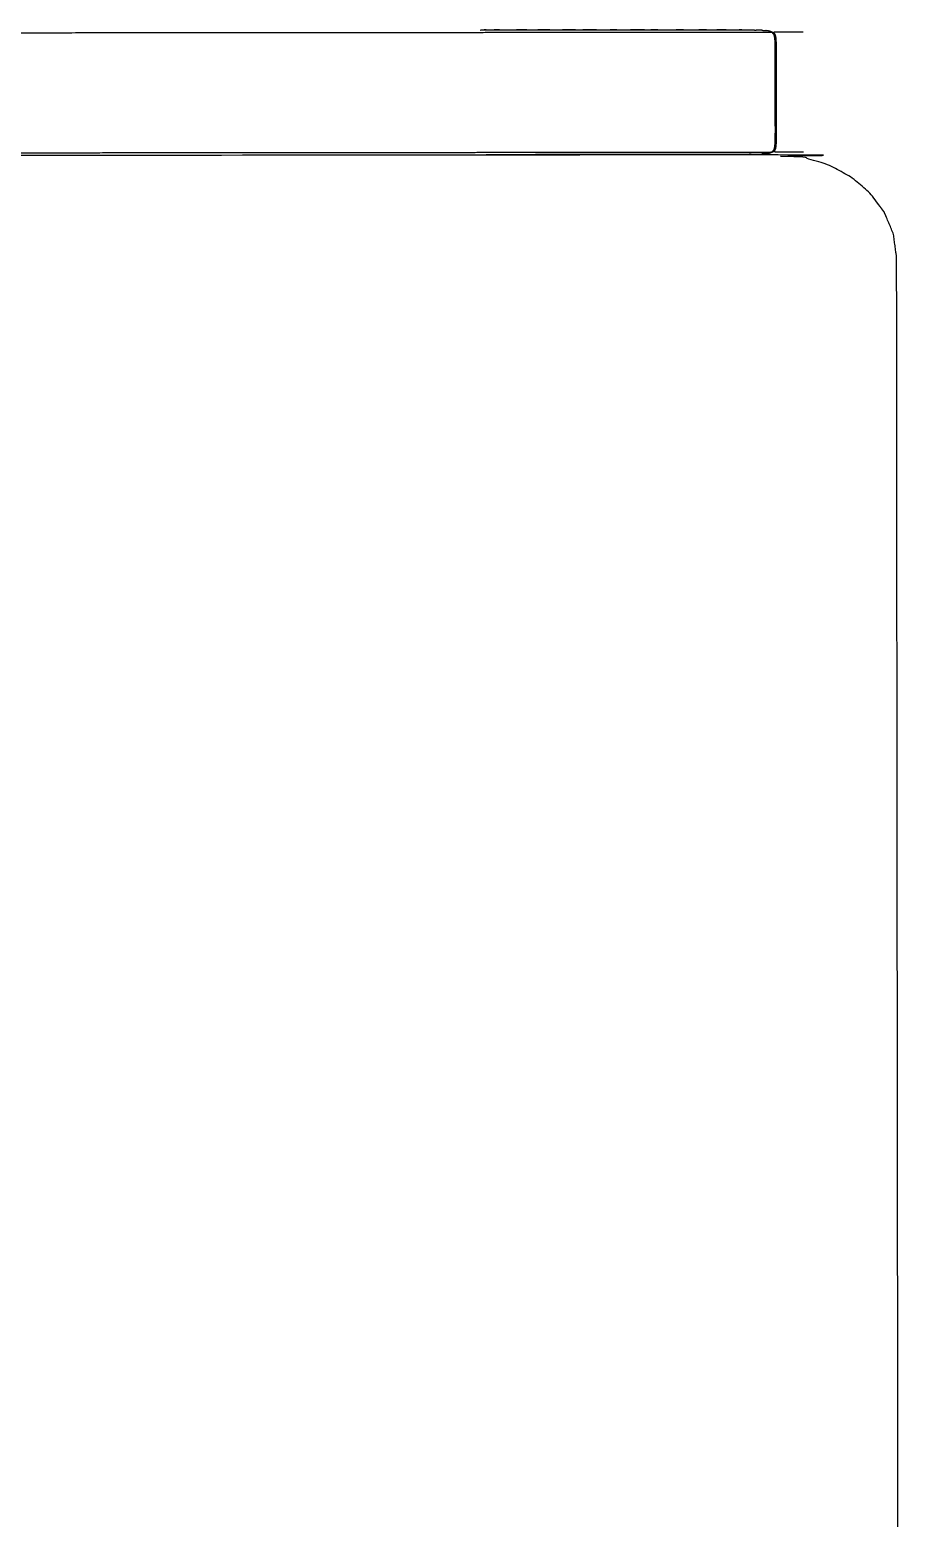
# Model space of a CAD drawing. Header units: millimetres. Extents: x 3429 to 24139, y -631 to 9878.
# Drawn here: x 8294.13 to 8310.62, y 3644.02 to 3672.27 of the extents above; entities that cross this region are included whole.
import ezdxf

# ---------------------------------------------------------------- set-up
doc = ezdxf.new("R2010")
doc.units = ezdxf.units.MM
doc.layers.add('multid_gorunus_4', color=15, linetype='Continuous', lineweight=9)
doc.layers.add('multid_gorunus_5', color=193, linetype='Continuous', lineweight=5)

# ---------------------------------------------------------------- blocks, each defined once
blk = doc.blocks.new('grup-2')
at = {"layer": 'multid_gorunus_4', "lineweight": -3}
for points, knots in [([(2182.751, 6135.692), (2182.764, 6135.692), (2182.778, 6135.692), (2182.795, 6135.692), (2182.813, 6135.692), (2182.834, 6135.692), (2182.855, 6135.692), (2182.881, 6135.692), (2182.906, 6135.692), (2182.936, 6135.692), (2182.965, 6135.692), (2182.998, 6135.692), (2183.032, 6135.692), (2183.066, 6135.692), (2183.101, 6135.692), (2183.133, 6135.692), (2183.166, 6135.692), (2183.193, 6135.692), (2183.22, 6135.692), (2183.239, 6135.692), (2183.259, 6135.692), (2183.272, 6135.691), (2183.285, 6135.691), (2183.294, 6135.689), (2183.302, 6135.687), (2183.309, 6135.683), (2183.315, 6135.68)], [0, 0, 0, 1, 1, 2, 2, 3, 3, 4, 4, 5, 5, 6, 6, 7, 7, 8, 8, 9, 9, 10, 10, 11, 11, 12, 12, 13, 13, 13]), ([(2182.751, 6135.692), (2182.764, 6135.692), (2182.778, 6135.692), (2182.795, 6135.692), (2182.813, 6135.692), (2182.834, 6135.692), (2182.855, 6135.692), (2182.881, 6135.692), (2182.906, 6135.692), (2182.936, 6135.692), (2182.965, 6135.692), (2182.998, 6135.692), (2183.032, 6135.692), (2183.066, 6135.692), (2183.101, 6135.692), (2183.133, 6135.692), (2183.166, 6135.692), (2183.193, 6135.692), (2183.22, 6135.692), (2183.239, 6135.692), (2183.259, 6135.692), (2183.272, 6135.691), (2183.285, 6135.691), (2183.294, 6135.689), (2183.302, 6135.687), (2183.309, 6135.683), (2183.315, 6135.68)], [0, 0, 0, 1, 1, 2, 2, 3, 3, 4, 4, 5, 5, 6, 6, 7, 7, 8, 8, 9, 9, 10, 10, 11, 11, 12, 12, 13, 13, 13]), ([(2183.383, 6135.705), (2183.379, 6135.704), (2183.374, 6135.703), (2183.364, 6135.701), (2183.353, 6135.699), (2183.346, 6135.696), (2183.338, 6135.693), (2183.331, 6135.69), (2183.325, 6135.687), (2183.32, 6135.683), (2183.315, 6135.68), (2183.311, 6135.676), (2183.307, 6135.672), (2183.303, 6135.667), (2183.299, 6135.663), (2183.296, 6135.658), (2183.293, 6135.652), (2183.29, 6135.646), (2183.288, 6135.64), (2183.285, 6135.632), (2183.283, 6135.624), (2183.281, 6135.616), (2183.279, 6135.607), (2183.277, 6135.596), (2183.275, 6135.586), (2183.274, 6135.574), (2183.273, 6135.562), (2183.272, 6135.548), (2183.271, 6135.534), (2183.27, 6135.518), (2183.269, 6135.502), (2183.268, 6135.484), (2183.268, 6135.465), (2183.267, 6135.445), (2183.267, 6135.424), (2183.267, 6135.401), (2183.266, 6135.378), (2183.266, 6135.353), (2183.266, 6135.327), (2183.266, 6135.299), (2183.266, 6135.271), (2183.266, 6135.239), (2183.266, 6135.208), (2183.266, 6135.174), (2183.266, 6135.14), (2183.266, 6135.103), (2183.266, 6135.066), (2183.266, 6135.026), (2183.266, 6134.987), (2183.266, 6134.946), (2183.266, 6134.905), (2183.266, 6134.862), (2183.266, 6134.819), (2183.266, 6134.776), (2183.266, 6134.732), (2183.266, 6134.687), (2183.266, 6134.643), (2183.265, 6134.598), (2183.265, 6134.553), (2183.265, 6134.508), (2183.265, 6134.463), (2183.265, 6134.418), (2183.265, 6134.374), (2183.265, 6134.33), (2183.265, 6134.286), (2183.265, 6134.243), (2183.265, 6134.201), (2183.265, 6134.16), (2183.265, 6134.118), (2183.265, 6134.079), (2183.265, 6134.04), (2183.265, 6134.003), (2183.265, 6133.966), (2183.265, 6133.932), (2183.265, 6133.897), (2183.265, 6133.866), (2183.265, 6133.835), (2183.265, 6133.807), (2183.265, 6133.778), (2183.265, 6133.753), (2183.265, 6133.727), (2183.265, 6133.704), (2183.266, 6133.681), (2183.266, 6133.661), (2183.266, 6133.64), (2183.267, 6133.622), (2183.267, 6133.604), (2183.268, 6133.588), (2183.269, 6133.572), (2183.27, 6133.558), (2183.271, 6133.544), (2183.273, 6133.532), (2183.274, 6133.52), (2183.276, 6133.509), (2183.277, 6133.499), (2183.279, 6133.49), (2183.281, 6133.481), (2183.284, 6133.474), (2183.286, 6133.466), (2183.289, 6133.46), (2183.292, 6133.453), (2183.295, 6133.448), (2183.298, 6133.443), (2183.302, 6133.438), (2183.305, 6133.433), (2183.31, 6133.429), (2183.314, 6133.425), (2183.319, 6133.422), (2183.324, 6133.418), (2183.33, 6133.415), (2183.336, 6133.412), (2183.344, 6133.409), (2183.352, 6133.407), (2183.362, 6133.404), (2183.373, 6133.402), (2183.377, 6133.401), (2183.381, 6133.401)], [123.680145, 123.680145, 123.680145, 124, 124, 125, 125, 126, 126, 127, 127, 128, 128, 129, 129, 130, 130, 131, 131, 132, 132, 133, 133, 134, 134, 135, 135, 136, 136, 137, 137, 138, 138, 139, 139, 140, 140, 141, 141, 142, 142, 143, 143, 144, 144, 145, 145, 146, 146, 147, 147, 148, 148, 149, 149, 150, 150, 151, 151, 152, 152, 153, 153, 154, 154, 155, 155, 156, 156, 157, 157, 158, 158, 159, 159, 160, 160, 161, 161, 162, 162, 163, 163, 164, 164, 165, 165, 166, 166, 167, 167, 168, 168, 169, 169, 170, 170, 171, 171, 172, 172, 173, 173, 174, 174, 175, 175, 176, 176, 177, 177, 178, 178, 179, 179, 180, 180, 180.319855, 180.319855, 180.319855]), ([(2183.383, 6135.705), (2183.379, 6135.704), (2183.374, 6135.703), (2183.364, 6135.701), (2183.353, 6135.699), (2183.346, 6135.696), (2183.338, 6135.693), (2183.331, 6135.69), (2183.325, 6135.687), (2183.32, 6135.683), (2183.315, 6135.68), (2183.311, 6135.676), (2183.307, 6135.672), (2183.303, 6135.667), (2183.299, 6135.663), (2183.296, 6135.658), (2183.293, 6135.652), (2183.29, 6135.646), (2183.288, 6135.64), (2183.285, 6135.632), (2183.283, 6135.624), (2183.281, 6135.616), (2183.279, 6135.607), (2183.277, 6135.596), (2183.275, 6135.586), (2183.274, 6135.574), (2183.273, 6135.562), (2183.272, 6135.548), (2183.271, 6135.534), (2183.27, 6135.518), (2183.269, 6135.502), (2183.268, 6135.484), (2183.268, 6135.465), (2183.267, 6135.445), (2183.267, 6135.424), (2183.267, 6135.401), (2183.266, 6135.378), (2183.266, 6135.353), (2183.266, 6135.327), (2183.266, 6135.299), (2183.266, 6135.271), (2183.266, 6135.239), (2183.266, 6135.208), (2183.266, 6135.174), (2183.266, 6135.14), (2183.266, 6135.103), (2183.266, 6135.066), (2183.266, 6135.026), (2183.266, 6134.987), (2183.266, 6134.946), (2183.266, 6134.905), (2183.266, 6134.862), (2183.266, 6134.819), (2183.266, 6134.776), (2183.266, 6134.732), (2183.266, 6134.687), (2183.266, 6134.643), (2183.265, 6134.598), (2183.265, 6134.553), (2183.265, 6134.508), (2183.265, 6134.463), (2183.265, 6134.418), (2183.265, 6134.374), (2183.265, 6134.33), (2183.265, 6134.286), (2183.265, 6134.243), (2183.265, 6134.201), (2183.265, 6134.16), (2183.265, 6134.118), (2183.265, 6134.079), (2183.265, 6134.04), (2183.265, 6134.003), (2183.265, 6133.966), (2183.265, 6133.932), (2183.265, 6133.897), (2183.265, 6133.866), (2183.265, 6133.835), (2183.265, 6133.807), (2183.265, 6133.778), (2183.265, 6133.753), (2183.265, 6133.727), (2183.265, 6133.704), (2183.266, 6133.681), (2183.266, 6133.661), (2183.266, 6133.64), (2183.267, 6133.622), (2183.267, 6133.604), (2183.268, 6133.588), (2183.269, 6133.572), (2183.27, 6133.558), (2183.271, 6133.544), (2183.273, 6133.532), (2183.274, 6133.52), (2183.276, 6133.509), (2183.277, 6133.499), (2183.279, 6133.49), (2183.281, 6133.481), (2183.284, 6133.474), (2183.286, 6133.466), (2183.289, 6133.46), (2183.292, 6133.453), (2183.295, 6133.448), (2183.298, 6133.443), (2183.302, 6133.438), (2183.305, 6133.433), (2183.31, 6133.429), (2183.314, 6133.425), (2183.319, 6133.422), (2183.324, 6133.418), (2183.33, 6133.415), (2183.336, 6133.412), (2183.344, 6133.409), (2183.352, 6133.407), (2183.362, 6133.404), (2183.373, 6133.402), (2183.377, 6133.401), (2183.381, 6133.401)], [123.680145, 123.680145, 123.680145, 124, 124, 125, 125, 126, 126, 127, 127, 128, 128, 129, 129, 130, 130, 131, 131, 132, 132, 133, 133, 134, 134, 135, 135, 136, 136, 137, 137, 138, 138, 139, 139, 140, 140, 141, 141, 142, 142, 143, 143, 144, 144, 145, 145, 146, 146, 147, 147, 148, 148, 149, 149, 150, 150, 151, 151, 152, 152, 153, 153, 154, 154, 155, 155, 156, 156, 157, 157, 158, 158, 159, 159, 160, 160, 161, 161, 162, 162, 163, 163, 164, 164, 165, 165, 166, 166, 167, 167, 168, 168, 169, 169, 170, 170, 171, 171, 172, 172, 173, 173, 174, 174, 175, 175, 176, 176, 177, 177, 178, 178, 179, 179, 180, 180, 180.319855, 180.319855, 180.319855]), ([(2183.339, 6135.68), (2183.335, 6135.676), (2183.33, 6135.672), (2183.327, 6135.667), (2183.323, 6135.663), (2183.32, 6135.658), (2183.317, 6135.652), (2183.314, 6135.646), (2183.311, 6135.639), (2183.309, 6135.632), (2183.306, 6135.624), (2183.304, 6135.616), (2183.302, 6135.607), (2183.301, 6135.596), (2183.299, 6135.586), (2183.297, 6135.574), (2183.296, 6135.562), (2183.295, 6135.548), (2183.294, 6135.534), (2183.293, 6135.518), (2183.292, 6135.502), (2183.292, 6135.484), (2183.291, 6135.465), (2183.291, 6135.445), (2183.29, 6135.424), (2183.29, 6135.401), (2183.29, 6135.378), (2183.29, 6135.353), (2183.29, 6135.327), (2183.289, 6135.299), (2183.289, 6135.271), (2183.289, 6135.239), (2183.289, 6135.208), (2183.289, 6135.174), (2183.289, 6135.14), (2183.289, 6135.103), (2183.289, 6135.066), (2183.289, 6135.026), (2183.289, 6134.987), (2183.289, 6134.946), (2183.289, 6134.905), (2183.289, 6134.862), (2183.289, 6134.82), (2183.289, 6134.776), (2183.289, 6134.732), (2183.289, 6134.687), (2183.289, 6134.643), (2183.289, 6134.598), (2183.289, 6134.553), (2183.289, 6134.508), (2183.289, 6134.463), (2183.289, 6134.418), (2183.289, 6134.374), (2183.289, 6134.33), (2183.289, 6134.286), (2183.289, 6134.243), (2183.289, 6134.201), (2183.289, 6134.16), (2183.289, 6134.118), (2183.289, 6134.079), (2183.289, 6134.04), (2183.289, 6134.003), (2183.289, 6133.966), (2183.289, 6133.932), (2183.288, 6133.897), (2183.288, 6133.866), (2183.288, 6133.835), (2183.288, 6133.807), (2183.288, 6133.778), (2183.289, 6133.753), (2183.289, 6133.727), (2183.289, 6133.704), (2183.289, 6133.681), (2183.289, 6133.661), (2183.29, 6133.64), (2183.29, 6133.622), (2183.291, 6133.604), (2183.292, 6133.588), (2183.293, 6133.572), (2183.294, 6133.558), (2183.295, 6133.544), (2183.296, 6133.532), (2183.297, 6133.52), (2183.299, 6133.509), (2183.301, 6133.499), (2183.303, 6133.49), (2183.305, 6133.481), (2183.307, 6133.474), (2183.31, 6133.466), (2183.312, 6133.46), (2183.315, 6133.453), (2183.318, 6133.448), (2183.321, 6133.443), (2183.325, 6133.438), (2183.329, 6133.433), (2183.333, 6133.429), (2183.337, 6133.425)], [-32, -32, -32, -31, -31, -30, -30, -29, -29, -28, -28, -27, -27, -26, -26, -25, -25, -24, -24, -23, -23, -22, -22, -21, -21, -20, -20, -19, -19, -18, -18, -17, -17, -16, -16, -15, -15, -14, -14, -13, -13, -12, -12, -11, -11, -10, -10, -9, -9, -8, -8, -7, -7, -6, -6, -5, -5, -4, -4, -3, -3, -2, -2, -1, -1, 0, 0, 1, 1, 2, 2, 3, 3, 4, 4, 5, 5, 6, 6, 7, 7, 8, 8, 9, 9, 10, 10, 11, 11, 12, 12, 13, 13, 14, 14, 15, 15, 16, 16, 16]), ([(2183.339, 6135.68), (2183.335, 6135.676), (2183.33, 6135.672), (2183.327, 6135.667), (2183.323, 6135.663), (2183.32, 6135.658), (2183.317, 6135.652), (2183.314, 6135.646), (2183.311, 6135.639), (2183.309, 6135.632), (2183.306, 6135.624), (2183.304, 6135.616), (2183.302, 6135.607), (2183.301, 6135.596), (2183.299, 6135.586), (2183.297, 6135.574), (2183.296, 6135.562), (2183.295, 6135.548), (2183.294, 6135.534), (2183.293, 6135.518), (2183.292, 6135.502), (2183.292, 6135.484), (2183.291, 6135.465), (2183.291, 6135.445), (2183.29, 6135.424), (2183.29, 6135.401), (2183.29, 6135.378), (2183.29, 6135.353), (2183.29, 6135.327), (2183.289, 6135.299), (2183.289, 6135.271), (2183.289, 6135.239), (2183.289, 6135.208), (2183.289, 6135.174), (2183.289, 6135.14), (2183.289, 6135.103), (2183.289, 6135.066), (2183.289, 6135.026), (2183.289, 6134.987), (2183.289, 6134.946), (2183.289, 6134.905), (2183.289, 6134.862), (2183.289, 6134.82), (2183.289, 6134.776), (2183.289, 6134.732), (2183.289, 6134.687), (2183.289, 6134.643), (2183.289, 6134.598), (2183.289, 6134.553), (2183.289, 6134.508), (2183.289, 6134.463), (2183.289, 6134.418), (2183.289, 6134.374), (2183.289, 6134.33), (2183.289, 6134.286), (2183.289, 6134.243), (2183.289, 6134.201), (2183.289, 6134.16), (2183.289, 6134.118), (2183.289, 6134.079), (2183.289, 6134.04), (2183.289, 6134.003), (2183.289, 6133.966), (2183.289, 6133.932), (2183.288, 6133.897), (2183.288, 6133.866), (2183.288, 6133.835), (2183.288, 6133.807), (2183.288, 6133.778), (2183.289, 6133.753), (2183.289, 6133.727), (2183.289, 6133.704), (2183.289, 6133.681), (2183.289, 6133.661), (2183.29, 6133.64), (2183.29, 6133.622), (2183.291, 6133.604), (2183.292, 6133.588), (2183.293, 6133.572), (2183.294, 6133.558), (2183.295, 6133.544), (2183.296, 6133.532), (2183.297, 6133.52), (2183.299, 6133.509), (2183.301, 6133.499), (2183.303, 6133.49), (2183.305, 6133.481), (2183.307, 6133.474), (2183.31, 6133.466), (2183.312, 6133.46), (2183.315, 6133.453), (2183.318, 6133.448), (2183.321, 6133.443), (2183.325, 6133.438), (2183.329, 6133.433), (2183.333, 6133.429), (2183.337, 6133.425)], [-32, -32, -32, -31, -31, -30, -30, -29, -29, -28, -28, -27, -27, -26, -26, -25, -25, -24, -24, -23, -23, -22, -22, -21, -21, -20, -20, -19, -19, -18, -18, -17, -17, -16, -16, -15, -15, -14, -14, -13, -13, -12, -12, -11, -11, -10, -10, -9, -9, -8, -8, -7, -7, -6, -6, -5, -5, -4, -4, -3, -3, -2, -2, -1, -1, 0, 0, 1, 1, 2, 2, 3, 3, 4, 4, 5, 5, 6, 6, 7, 7, 8, 8, 9, 9, 10, 10, 11, 11, 12, 12, 13, 13, 14, 14, 15, 15, 16, 16, 16]), ([(2183.339, 6135.68), (2183.344, 6135.683), (2183.349, 6135.687), (2183.355, 6135.691), (2183.36, 6135.695)], [1, 1, 1, 2, 2, 3, 3, 3]), ([(2183.339, 6135.68), (2183.344, 6135.683), (2183.349, 6135.687), (2183.355, 6135.691), (2183.36, 6135.695)], [1, 1, 1, 2, 2, 3, 3, 3]), ([(2233.704, 6132.031), (2233.7, 6132.038), (2233.696, 6132.045), (2233.684, 6132.056), (2233.673, 6132.066), (2233.652, 6132.082), (2233.63, 6132.099), (2233.595, 6132.124), (2233.561, 6132.149), (2233.51, 6132.186), (2233.459, 6132.223), (2233.394, 6132.269), (2233.33, 6132.315), (2233.256, 6132.368), (2233.183, 6132.42), (2233.102, 6132.476), (2233.021, 6132.532), (2232.937, 6132.589), (2232.852, 6132.646), (2232.765, 6132.704), (2232.678, 6132.761), (2232.588, 6132.818), (2232.499, 6132.875), (2232.408, 6132.932), (2232.316, 6132.989), (2232.224, 6133.044), (2232.132, 6133.1), (2232.039, 6133.154), (2231.946, 6133.209), (2231.852, 6133.262), (2231.758, 6133.316), (2231.663, 6133.368), (2231.568, 6133.421), (2231.473, 6133.472), (2231.377, 6133.523), (2231.28, 6133.573), (2231.184, 6133.624), (2231.086, 6133.673), (2230.989, 6133.722), (2230.89, 6133.77), (2230.792, 6133.818), (2230.693, 6133.864), (2230.593, 6133.911), (2230.493, 6133.957), (2230.393, 6134.003), (2230.292, 6134.047), (2230.191, 6134.092), (2230.09, 6134.135), (2229.988, 6134.178), (2229.885, 6134.22), (2229.783, 6134.262), (2229.68, 6134.303), (2229.576, 6134.344), (2229.472, 6134.384), (2229.368, 6134.424), (2229.264, 6134.462), (2229.159, 6134.501), (2229.053, 6134.538), (2228.948, 6134.575), (2228.841, 6134.611), (2228.735, 6134.647), (2228.628, 6134.682), (2228.521, 6134.717), (2228.414, 6134.75), (2228.306, 6134.784), (2228.198, 6134.816), (2228.089, 6134.848), (2227.98, 6134.878), (2227.871, 6134.909), (2227.762, 6134.939), (2227.652, 6134.968), (2227.542, 6134.996), (2227.432, 6135.024), (2227.321, 6135.051), (2227.21, 6135.077), (2227.099, 6135.102), (2226.988, 6135.128), (2226.876, 6135.151), (2226.764, 6135.175), (2226.651, 6135.198), (2226.539, 6135.22), (2226.426, 6135.241), (2226.313, 6135.262), (2226.195, 6135.281), (2226.078, 6135.301), (2225.952, 6135.319), (2225.825, 6135.337), (2225.687, 6135.354), (2225.548, 6135.37), (2225.393, 6135.386), (2225.238, 6135.402), (2225.062, 6135.416), (2224.887, 6135.43), (2224.686, 6135.444), (2224.486, 6135.457), (2224.258, 6135.469), (2224.029, 6135.481), (2223.768, 6135.493), (2223.506, 6135.504), (2223.209, 6135.514), (2222.911, 6135.524), (2222.573, 6135.534), (2222.235, 6135.543), (2221.852, 6135.552), (2221.469, 6135.56), (2221.038, 6135.568), (2220.607, 6135.575), (2220.123, 6135.582), (2219.639, 6135.589), (2219.099, 6135.596), (2218.558, 6135.602), (2217.958, 6135.608), (2217.357, 6135.613), (2216.692, 6135.618), (2216.026, 6135.624), (2215.305, 6135.628), (2214.583, 6135.633), (2213.813, 6135.637), (2213.042, 6135.641), (2212.232, 6135.645), (2211.421, 6135.648), (2210.578, 6135.651), (2209.735, 6135.655), (2208.868, 6135.657), (2208.001, 6135.66), (2207.117, 6135.663), (2206.234, 6135.665), (2205.342, 6135.667), (2204.45, 6135.669), (2203.558, 6135.671), (2202.666, 6135.673), (2201.782, 6135.674), (2200.897, 6135.676), (2200.029, 6135.677), (2199.161, 6135.678), (2198.316, 6135.679), (2198.072, 6135.679), (2197.259, 6135.68), (2196.446, 6135.681), (2195.674, 6135.682), (2194.901, 6135.683), (2194.176, 6135.683), (2193.452, 6135.684), (2192.783, 6135.684), (2192.114, 6135.685), (2191.51, 6135.685), (2190.905, 6135.686), (2190.361, 6135.686), (2189.817, 6135.687), (2189.33, 6135.687), (2188.843, 6135.687), (2188.41, 6135.688), (2187.976, 6135.688), (2187.593, 6135.688), (2187.209, 6135.689), (2186.872, 6135.689), (2186.535, 6135.689), (2186.241, 6135.689), (2185.947, 6135.69), (2185.692, 6135.69), (2185.437, 6135.69), (2185.218, 6135.69), (2184.999, 6135.69), (2184.814, 6135.691), (2184.628, 6135.691), (2184.473, 6135.691), (2184.317, 6135.691), (2184.19, 6135.691), (2184.062, 6135.691), (2183.959, 6135.691), (2183.856, 6135.691), (2183.775, 6135.691), (2183.694, 6135.691), (2183.632, 6135.691), (2183.57, 6135.692), (2183.524, 6135.692), (2183.479, 6135.692), (2183.447, 6135.692), (2183.415, 6135.692), (2183.394, 6135.691), (2183.373, 6135.69), (2183.361, 6135.689), (2183.349, 6135.687)], [0, 0, 0, 1, 1, 2, 2, 3, 3, 4, 4, 5, 5, 6, 6, 7, 7, 8, 8, 9, 9, 10, 10, 11, 11, 12, 12, 13, 13, 14, 14, 15, 15, 16, 16, 17, 17, 18, 18, 19, 19, 20, 20, 21, 21, 22, 22, 23, 23, 24, 24, 25, 25, 26, 26, 27, 27, 28, 28, 29, 29, 30, 30, 31, 31, 32, 32, 33, 33, 34, 34, 35, 35, 36, 36, 37, 37, 38, 38, 39, 39, 40, 40, 41, 41, 42, 42, 43, 43, 44, 44, 45, 45, 46, 46, 47, 47, 48, 48, 49, 49, 50, 50, 51, 51, 52, 52, 53, 53, 54, 54, 55, 55, 56, 56, 57, 57, 58, 58, 59, 59, 60, 60, 61, 61, 62, 62, 63, 63, 64, 64, 65, 65, 66, 66, 67, 67, 68, 68, 69, 69, 70, 70, 71, 71, 72, 72, 73, 73, 74, 74, 75, 75, 76, 76, 77, 77, 78, 78, 79, 79, 80, 80, 81, 81, 82, 82, 83, 83, 84, 84, 85, 85, 86, 86, 87, 87, 88, 88, 89, 89, 90, 90, 91, 91, 91]), ([(2233.704, 6132.031), (2233.7, 6132.038), (2233.696, 6132.045), (2233.684, 6132.056), (2233.673, 6132.066), (2233.652, 6132.082), (2233.63, 6132.099), (2233.595, 6132.124), (2233.561, 6132.149), (2233.51, 6132.186), (2233.459, 6132.223), (2233.394, 6132.269), (2233.33, 6132.315), (2233.256, 6132.368), (2233.183, 6132.42), (2233.102, 6132.476), (2233.021, 6132.532), (2232.937, 6132.589), (2232.852, 6132.646), (2232.765, 6132.704), (2232.678, 6132.761), (2232.588, 6132.818), (2232.499, 6132.875), (2232.408, 6132.932), (2232.316, 6132.989), (2232.224, 6133.044), (2232.132, 6133.1), (2232.039, 6133.154), (2231.946, 6133.209), (2231.852, 6133.262), (2231.758, 6133.316), (2231.663, 6133.368), (2231.568, 6133.421), (2231.473, 6133.472), (2231.377, 6133.523), (2231.28, 6133.573), (2231.184, 6133.624), (2231.086, 6133.673), (2230.989, 6133.722), (2230.89, 6133.77), (2230.792, 6133.818), (2230.693, 6133.864), (2230.593, 6133.911), (2230.493, 6133.957), (2230.393, 6134.003), (2230.292, 6134.047), (2230.191, 6134.092), (2230.09, 6134.135), (2229.988, 6134.178), (2229.885, 6134.22), (2229.783, 6134.262), (2229.68, 6134.303), (2229.576, 6134.344), (2229.472, 6134.384), (2229.368, 6134.424), (2229.264, 6134.462), (2229.159, 6134.501), (2229.053, 6134.538), (2228.948, 6134.575), (2228.841, 6134.611), (2228.735, 6134.647), (2228.628, 6134.682), (2228.521, 6134.717), (2228.414, 6134.75), (2228.306, 6134.784), (2228.198, 6134.816), (2228.089, 6134.848), (2227.98, 6134.878), (2227.871, 6134.909), (2227.762, 6134.939), (2227.652, 6134.968), (2227.542, 6134.996), (2227.432, 6135.024), (2227.321, 6135.051), (2227.21, 6135.077), (2227.099, 6135.102), (2226.988, 6135.128), (2226.876, 6135.151), (2226.764, 6135.175), (2226.651, 6135.198), (2226.539, 6135.22), (2226.426, 6135.241), (2226.313, 6135.262), (2226.195, 6135.281), (2226.078, 6135.301), (2225.952, 6135.319), (2225.825, 6135.337), (2225.687, 6135.354), (2225.548, 6135.37), (2225.393, 6135.386), (2225.238, 6135.402), (2225.062, 6135.416), (2224.887, 6135.43), (2224.686, 6135.444), (2224.486, 6135.457), (2224.258, 6135.469), (2224.029, 6135.481), (2223.768, 6135.493), (2223.506, 6135.504), (2223.209, 6135.514), (2222.911, 6135.524), (2222.573, 6135.534), (2222.235, 6135.543), (2221.852, 6135.552), (2221.469, 6135.56), (2221.038, 6135.568), (2220.607, 6135.575), (2220.123, 6135.582), (2219.639, 6135.589), (2219.099, 6135.596), (2218.558, 6135.602), (2217.958, 6135.608), (2217.357, 6135.613), (2216.692, 6135.618), (2216.026, 6135.624), (2215.305, 6135.628), (2214.583, 6135.633), (2213.813, 6135.637), (2213.042, 6135.641), (2212.232, 6135.645), (2211.421, 6135.648), (2210.578, 6135.651), (2209.735, 6135.655), (2208.868, 6135.657), (2208.001, 6135.66), (2207.117, 6135.663), (2206.234, 6135.665), (2205.342, 6135.667), (2204.45, 6135.669), (2203.558, 6135.671), (2202.666, 6135.673), (2201.782, 6135.674), (2200.897, 6135.676), (2200.029, 6135.677), (2199.161, 6135.678), (2198.316, 6135.679), (2198.072, 6135.679), (2197.259, 6135.68), (2196.446, 6135.681), (2195.674, 6135.682), (2194.901, 6135.683), (2194.176, 6135.683), (2193.452, 6135.684), (2192.783, 6135.684), (2192.114, 6135.685), (2191.51, 6135.685), (2190.905, 6135.686), (2190.361, 6135.686), (2189.817, 6135.687), (2189.33, 6135.687), (2188.843, 6135.687), (2188.41, 6135.688), (2187.976, 6135.688), (2187.593, 6135.688), (2187.209, 6135.689), (2186.872, 6135.689), (2186.535, 6135.689), (2186.241, 6135.689), (2185.947, 6135.69), (2185.692, 6135.69), (2185.437, 6135.69), (2185.218, 6135.69), (2184.999, 6135.69), (2184.814, 6135.691), (2184.628, 6135.691), (2184.473, 6135.691), (2184.317, 6135.691), (2184.19, 6135.691), (2184.062, 6135.691), (2183.959, 6135.691), (2183.856, 6135.691), (2183.775, 6135.691), (2183.694, 6135.691), (2183.632, 6135.691), (2183.57, 6135.692), (2183.524, 6135.692), (2183.479, 6135.692), (2183.447, 6135.692), (2183.415, 6135.692), (2183.394, 6135.691), (2183.373, 6135.69), (2183.361, 6135.689), (2183.349, 6135.687)], [0, 0, 0, 1, 1, 2, 2, 3, 3, 4, 4, 5, 5, 6, 6, 7, 7, 8, 8, 9, 9, 10, 10, 11, 11, 12, 12, 13, 13, 14, 14, 15, 15, 16, 16, 17, 17, 18, 18, 19, 19, 20, 20, 21, 21, 22, 22, 23, 23, 24, 24, 25, 25, 26, 26, 27, 27, 28, 28, 29, 29, 30, 30, 31, 31, 32, 32, 33, 33, 34, 34, 35, 35, 36, 36, 37, 37, 38, 38, 39, 39, 40, 40, 41, 41, 42, 42, 43, 43, 44, 44, 45, 45, 46, 46, 47, 47, 48, 48, 49, 49, 50, 50, 51, 51, 52, 52, 53, 53, 54, 54, 55, 55, 56, 56, 57, 57, 58, 58, 59, 59, 60, 60, 61, 61, 62, 62, 63, 63, 64, 64, 65, 65, 66, 66, 67, 67, 68, 68, 69, 69, 70, 70, 71, 71, 72, 72, 73, 73, 74, 74, 75, 75, 76, 76, 77, 77, 78, 78, 79, 79, 80, 80, 81, 81, 82, 82, 83, 83, 84, 84, 85, 85, 86, 86, 87, 87, 88, 88, 89, 89, 90, 90, 91, 91, 91]), ([(2183.36, 6135.695), (2183.366, 6135.698), (2183.373, 6135.701), (2183.381, 6135.704), (2183.389, 6135.707), (2183.4, 6135.709), (2183.411, 6135.712)], [0, 0, 0, 1, 1, 2, 2, 3, 3, 3]), ([(2183.36, 6135.695), (2183.366, 6135.698), (2183.373, 6135.701), (2183.381, 6135.704), (2183.389, 6135.707), (2183.4, 6135.709), (2183.411, 6135.712)], [0, 0, 0, 1, 1, 2, 2, 3, 3, 3]), ([(2183.411, 6135.712), (2183.423, 6135.714), (2183.435, 6135.716), (2183.449, 6135.718), (2183.463, 6135.72)], [1, 1, 1, 2, 2, 3, 3, 3]), ([(2183.411, 6135.712), (2183.423, 6135.714), (2183.435, 6135.716), (2183.449, 6135.718), (2183.463, 6135.72)], [1, 1, 1, 2, 2, 3, 3, 3]), ([(2183.541, 6135.727), (2183.52, 6135.725), (2183.498, 6135.724), (2183.481, 6135.722), (2183.463, 6135.72)], [0, 0, 0, 1, 1, 2, 2, 2]), ([(2183.541, 6135.727), (2183.52, 6135.725), (2183.498, 6135.724), (2183.481, 6135.722), (2183.463, 6135.72)], [0, 0, 0, 1, 1, 2, 2, 2]), ([(2183.541, 6135.727), (2183.562, 6135.728), (2183.583, 6135.728), (2183.609, 6135.729), (2183.636, 6135.731), (2183.64, 6135.731), (2183.644, 6135.731)], [419, 419, 419, 420, 420, 421, 421, 421.133835, 421.133835, 421.133835]), ([(2183.541, 6135.727), (2183.562, 6135.728), (2183.583, 6135.728), (2183.609, 6135.729), (2183.636, 6135.731), (2183.64, 6135.731), (2183.644, 6135.731)], [419, 419, 419, 420, 420, 421, 421, 421.133835, 421.133835, 421.133835]), ([(2188.873, 6135.731), (2188.871, 6135.731), (2188.868, 6135.732), (2188.809, 6135.732), (2188.75, 6135.732), (2188.683, 6135.732), (2188.616, 6135.732), (2188.54, 6135.732), (2188.464, 6135.732), (2188.379, 6135.733), (2188.293, 6135.733), (2188.198, 6135.733), (2188.102, 6135.733), (2187.998, 6135.733), (2187.894, 6135.733), (2187.782, 6135.733), (2187.671, 6135.733), (2187.553, 6135.733), (2187.435, 6135.733), (2187.312, 6135.733), (2187.189, 6135.733), (2187.062, 6135.734), (2186.936, 6135.734), (2186.806, 6135.734), (2186.677, 6135.734), (2186.547, 6135.734), (2186.416, 6135.734), (2186.286, 6135.734), (2186.155, 6135.734), (2186.026, 6135.734), (2185.897, 6135.734), (2185.77, 6135.735), (2185.643, 6135.735), (2185.52, 6135.735), (2185.397, 6135.735), (2185.279, 6135.735), (2185.162, 6135.735), (2185.05, 6135.735), (2184.938, 6135.735), (2184.834, 6135.735), (2184.73, 6135.735), (2184.634, 6135.735), (2184.539, 6135.735), (2184.454, 6135.736), (2184.368, 6135.736), (2184.292, 6135.736), (2184.216, 6135.736), (2184.149, 6135.736), (2184.082, 6135.736), (2184.023, 6135.735), (2183.965, 6135.735), (2183.944, 6135.735), (2183.924, 6135.734), (2183.873, 6135.734), (2183.821, 6135.733), (2183.777, 6135.733), (2183.733, 6135.732), (2183.695, 6135.732), (2183.658, 6135.731), (2183.651, 6135.731), (2183.644, 6135.731)], [388.945268, 388.945268, 388.945268, 389, 389, 390, 390, 391, 391, 392, 392, 393, 393, 394, 394, 395, 395, 396, 396, 397, 397, 398, 398, 399, 399, 400, 400, 401, 401, 402, 402, 403, 403, 404, 404, 405, 405, 406, 406, 407, 407, 408, 408, 409, 409, 410, 410, 411, 411, 412, 412, 413, 413, 414, 414, 415, 415, 416, 416, 417, 417, 417.210526, 417.210526, 417.210526]), ([(2188.873, 6135.731), (2188.871, 6135.731), (2188.868, 6135.732), (2188.809, 6135.732), (2188.75, 6135.732), (2188.683, 6135.732), (2188.616, 6135.732), (2188.54, 6135.732), (2188.464, 6135.732), (2188.379, 6135.733), (2188.293, 6135.733), (2188.198, 6135.733), (2188.102, 6135.733), (2187.998, 6135.733), (2187.894, 6135.733), (2187.782, 6135.733), (2187.671, 6135.733), (2187.553, 6135.733), (2187.435, 6135.733), (2187.312, 6135.733), (2187.189, 6135.733), (2187.062, 6135.734), (2186.936, 6135.734), (2186.806, 6135.734), (2186.677, 6135.734), (2186.547, 6135.734), (2186.416, 6135.734), (2186.286, 6135.734), (2186.155, 6135.734), (2186.026, 6135.734), (2185.897, 6135.734), (2185.77, 6135.735), (2185.643, 6135.735), (2185.52, 6135.735), (2185.397, 6135.735), (2185.279, 6135.735), (2185.162, 6135.735), (2185.05, 6135.735), (2184.938, 6135.735), (2184.834, 6135.735), (2184.73, 6135.735), (2184.634, 6135.735), (2184.539, 6135.735), (2184.454, 6135.736), (2184.368, 6135.736), (2184.292, 6135.736), (2184.216, 6135.736), (2184.149, 6135.736), (2184.082, 6135.736), (2184.023, 6135.735), (2183.965, 6135.735), (2183.944, 6135.735), (2183.924, 6135.734), (2183.873, 6135.734), (2183.821, 6135.733), (2183.777, 6135.733), (2183.733, 6135.732), (2183.695, 6135.732), (2183.658, 6135.731), (2183.651, 6135.731), (2183.644, 6135.731)], [388.945268, 388.945268, 388.945268, 389, 389, 390, 390, 391, 391, 392, 392, 393, 393, 394, 394, 395, 395, 396, 396, 397, 397, 398, 398, 399, 399, 400, 400, 401, 401, 402, 402, 403, 403, 404, 404, 405, 405, 406, 406, 407, 407, 408, 408, 409, 409, 410, 410, 411, 411, 412, 412, 413, 413, 414, 414, 415, 415, 416, 416, 417, 417, 417.210526, 417.210526, 417.210526]), ([(2183.918, 6135.736), (2183.925, 6135.736), (2183.931, 6135.736), (2183.948, 6135.736), (2183.966, 6135.736)], [365.889986, 365.889986, 365.889986, 366, 366, 366.2533175, 366.2533175, 366.2533175]), ([(2183.918, 6135.736), (2183.925, 6135.736), (2183.931, 6135.736), (2183.948, 6135.736), (2183.966, 6135.736)], [365.889986, 365.889986, 365.889986, 366, 366, 366.2533175, 366.2533175, 366.2533175]), ([(2184.216, 6135.736), (2184.218, 6135.736), (2184.22, 6135.736), (2184.306, 6135.736), (2184.393, 6135.736)], [367.976517, 367.976517, 367.976517, 368, 368, 369, 369, 369]), ([(2184.216, 6135.736), (2184.218, 6135.736), (2184.22, 6135.736), (2184.306, 6135.736), (2184.393, 6135.736)], [367.976517, 367.976517, 367.976517, 368, 368, 369, 369, 369]), ([(2185.765, 6135.735), (2185.895, 6135.734), (2186.026, 6135.734), (2186.026, 6135.734), (2186.027, 6135.734)], [147, 147, 147, 148, 148, 148.002713, 148.002713, 148.002713]), ([(2185.765, 6135.735), (2185.895, 6135.734), (2186.026, 6135.734), (2186.026, 6135.734), (2186.027, 6135.734)], [147, 147, 147, 148, 148, 148.002713, 148.002713, 148.002713]), ([(2186.677, 6135.734), (2186.746, 6135.734), (2186.815, 6135.734), (2186.876, 6135.734), (2186.936, 6135.734)], [150.471308, 150.471308, 150.471308, 151, 151, 151.472958, 151.472958, 151.472958]), ([(2186.677, 6135.734), (2186.746, 6135.734), (2186.815, 6135.734), (2186.876, 6135.734), (2186.936, 6135.734)], [150.471308, 150.471308, 150.471308, 151, 151, 151.472958, 151.472958, 151.472958]), ([(2187.072, 6135.734), (2187.196, 6135.733), (2187.32, 6135.733), (2187.32, 6135.733), (2187.321, 6135.733)], [152, 152, 152, 153, 153, 153.001465, 153.001465, 153.001465]), ([(2187.072, 6135.734), (2187.196, 6135.733), (2187.32, 6135.733), (2187.32, 6135.733), (2187.321, 6135.733)], [152, 152, 152, 153, 153, 153.001465, 153.001465, 153.001465]), ([(2187.559, 6135.733), (2187.672, 6135.733), (2187.785, 6135.733), (2187.785, 6135.733), (2187.785, 6135.733)], [154, 154, 154, 155, 155, 155.002286, 155.002286, 155.002286]), ([(2187.559, 6135.733), (2187.672, 6135.733), (2187.785, 6135.733), (2187.785, 6135.733), (2187.785, 6135.733)], [154, 154, 154, 155, 155, 155.002286, 155.002286, 155.002286]), ([(2187.996, 6135.733), (2188.092, 6135.733), (2188.189, 6135.733), (2188.189, 6135.733), (2188.189, 6135.733)], [156, 156, 156, 157, 157, 157.001308, 157.001308, 157.001308]), ([(2187.996, 6135.733), (2188.092, 6135.733), (2188.189, 6135.733), (2188.189, 6135.733), (2188.189, 6135.733)], [156, 156, 156, 157, 157, 157.001308, 157.001308, 157.001308]), ([(2182.749, 6133.414), (2182.763, 6133.414), (2182.776, 6133.414), (2182.794, 6133.414), (2182.811, 6133.414), (2182.833, 6133.414), (2182.854, 6133.414), (2182.879, 6133.414), (2182.905, 6133.414), (2182.934, 6133.414), (2182.963, 6133.414), (2182.997, 6133.414), (2183.03, 6133.414), (2183.065, 6133.414), (2183.099, 6133.414), (2183.132, 6133.414), (2183.164, 6133.414), (2183.191, 6133.414), (2183.219, 6133.414), (2183.238, 6133.414), (2183.257, 6133.414), (2183.27, 6133.414), (2183.283, 6133.415), (2183.292, 6133.417), (2183.301, 6133.419), (2183.307, 6133.422), (2183.314, 6133.425)], [0, 0, 0, 1, 1, 2, 2, 3, 3, 4, 4, 5, 5, 6, 6, 7, 7, 8, 8, 9, 9, 10, 10, 11, 11, 12, 12, 13, 13, 13]), ([(2182.749, 6133.414), (2182.763, 6133.414), (2182.776, 6133.414), (2182.794, 6133.414), (2182.811, 6133.414), (2182.833, 6133.414), (2182.854, 6133.414), (2182.879, 6133.414), (2182.905, 6133.414), (2182.934, 6133.414), (2182.963, 6133.414), (2182.997, 6133.414), (2183.03, 6133.414), (2183.065, 6133.414), (2183.099, 6133.414), (2183.132, 6133.414), (2183.164, 6133.414), (2183.191, 6133.414), (2183.219, 6133.414), (2183.238, 6133.414), (2183.257, 6133.414), (2183.27, 6133.414), (2183.283, 6133.415), (2183.292, 6133.417), (2183.301, 6133.419), (2183.307, 6133.422), (2183.314, 6133.425)], [0, 0, 0, 1, 1, 2, 2, 3, 3, 4, 4, 5, 5, 6, 6, 7, 7, 8, 8, 9, 9, 10, 10, 11, 11, 12, 12, 13, 13, 13]), ([(2183.358, 6133.411), (2183.353, 6133.415), (2183.348, 6133.418), (2183.343, 6133.422), (2183.337, 6133.425)], [2, 2, 2, 3, 3, 4, 4, 4]), ([(2183.358, 6133.411), (2183.353, 6133.415), (2183.348, 6133.418), (2183.343, 6133.422), (2183.337, 6133.425)], [2, 2, 2, 3, 3, 4, 4, 4]), ([(2183.409, 6133.393), (2183.398, 6133.396), (2183.388, 6133.398), (2183.379, 6133.401), (2183.371, 6133.404), (2183.365, 6133.408), (2183.358, 6133.411)], [-1, -1, -1, 0, 0, 1, 1, 2, 2, 2]), ([(2183.409, 6133.393), (2183.398, 6133.396), (2183.388, 6133.398), (2183.379, 6133.401), (2183.371, 6133.404), (2183.365, 6133.408), (2183.358, 6133.411)], [-1, -1, -1, 0, 0, 1, 1, 2, 2, 2]), ([(2183.462, 6133.385), (2183.448, 6133.387), (2183.434, 6133.389), (2183.422, 6133.391), (2183.409, 6133.393)], [2, 2, 2, 3, 3, 4, 4, 4]), ([(2183.462, 6133.385), (2183.448, 6133.387), (2183.434, 6133.389), (2183.422, 6133.391), (2183.409, 6133.393)], [2, 2, 2, 3, 3, 4, 4, 4]), ([(2183.462, 6133.385), (2183.479, 6133.383), (2183.496, 6133.381), (2183.518, 6133.38), (2183.54, 6133.378)], [0, 0, 0, 1, 1, 2, 2, 2]), ([(2183.462, 6133.385), (2183.479, 6133.383), (2183.496, 6133.381), (2183.518, 6133.38), (2183.54, 6133.378)], [0, 0, 0, 1, 1, 2, 2, 2]), ([(2183.741, 6133.372), (2183.719, 6133.372), (2183.697, 6133.372), (2183.666, 6133.373), (2183.634, 6133.374), (2183.608, 6133.376), (2183.582, 6133.377), (2183.561, 6133.377), (2183.54, 6133.378)], [83.301867, 83.301867, 83.301867, 84, 84, 85, 85, 86, 86, 87, 87, 87]), ([(2183.741, 6133.372), (2183.719, 6133.372), (2183.697, 6133.372), (2183.666, 6133.373), (2183.634, 6133.374), (2183.608, 6133.376), (2183.582, 6133.377), (2183.561, 6133.377), (2183.54, 6133.378)], [83.301867, 83.301867, 83.301867, 84, 84, 85, 85, 86, 86, 87, 87, 87]), ([(2183.741, 6133.372), (2183.78, 6133.372), (2183.82, 6133.371), (2183.84, 6133.371), (2183.861, 6133.37), (2183.912, 6133.37), (2183.963, 6133.369), (2184.022, 6133.369), (2184.081, 6133.369), (2184.148, 6133.369), (2184.215, 6133.368), (2184.291, 6133.368), (2184.367, 6133.368), (2184.452, 6133.368), (2184.537, 6133.368), (2184.633, 6133.368), (2184.728, 6133.368), (2184.832, 6133.368), (2184.937, 6133.368), (2185.048, 6133.368), (2185.16, 6133.368), (2185.278, 6133.368), (2185.396, 6133.367), (2185.519, 6133.367), (2185.642, 6133.367), (2185.768, 6133.367), (2185.895, 6133.367), (2186.024, 6133.367), (2186.154, 6133.367), (2186.284, 6133.367), (2186.414, 6133.367), (2186.545, 6133.367), (2186.675, 6133.366), (2186.805, 6133.366), (2186.934, 6133.366), (2187.061, 6133.366), (2187.187, 6133.366), (2187.31, 6133.366), (2187.433, 6133.366), (2187.551, 6133.366), (2187.669, 6133.366), (2187.781, 6133.366), (2187.892, 6133.365), (2187.997, 6133.365), (2188.101, 6133.365), (2188.196, 6133.365), (2188.292, 6133.365), (2188.377, 6133.365), (2188.462, 6133.365), (2188.538, 6133.365), (2188.614, 6133.365), (2188.681, 6133.365), (2188.748, 6133.365), (2188.758, 6133.365), (2188.768, 6133.365)], [90.111111, 90.111111, 90.111111, 91, 91, 92, 92, 93, 93, 94, 94, 95, 95, 96, 96, 97, 97, 98, 98, 99, 99, 100, 100, 101, 101, 102, 102, 103, 103, 104, 104, 105, 105, 106, 106, 107, 107, 108, 108, 109, 109, 110, 110, 111, 111, 112, 112, 113, 113, 114, 114, 115, 115, 116, 116, 116.169368, 116.169368, 116.169368]), ([(2183.741, 6133.372), (2183.78, 6133.372), (2183.82, 6133.371), (2183.84, 6133.371), (2183.861, 6133.37), (2183.912, 6133.37), (2183.963, 6133.369), (2184.022, 6133.369), (2184.081, 6133.369), (2184.148, 6133.369), (2184.215, 6133.368), (2184.291, 6133.368), (2184.367, 6133.368), (2184.452, 6133.368), (2184.537, 6133.368), (2184.633, 6133.368), (2184.728, 6133.368), (2184.832, 6133.368), (2184.937, 6133.368), (2185.048, 6133.368), (2185.16, 6133.368), (2185.278, 6133.368), (2185.396, 6133.367), (2185.519, 6133.367), (2185.642, 6133.367), (2185.768, 6133.367), (2185.895, 6133.367), (2186.024, 6133.367), (2186.154, 6133.367), (2186.284, 6133.367), (2186.414, 6133.367), (2186.545, 6133.367), (2186.675, 6133.366), (2186.805, 6133.366), (2186.934, 6133.366), (2187.061, 6133.366), (2187.187, 6133.366), (2187.31, 6133.366), (2187.433, 6133.366), (2187.551, 6133.366), (2187.669, 6133.366), (2187.781, 6133.366), (2187.892, 6133.365), (2187.997, 6133.365), (2188.101, 6133.365), (2188.196, 6133.365), (2188.292, 6133.365), (2188.377, 6133.365), (2188.462, 6133.365), (2188.538, 6133.365), (2188.614, 6133.365), (2188.681, 6133.365), (2188.748, 6133.365), (2188.758, 6133.365), (2188.768, 6133.365)], [90.111111, 90.111111, 90.111111, 91, 91, 92, 92, 93, 93, 94, 94, 95, 95, 96, 96, 97, 97, 98, 98, 99, 99, 100, 100, 101, 101, 102, 102, 103, 103, 104, 104, 105, 105, 106, 106, 107, 107, 108, 108, 109, 109, 110, 110, 111, 111, 112, 112, 113, 113, 114, 114, 115, 115, 116, 116, 116.169368, 116.169368, 116.169368]), ([(2184.794, 6133.368), (2184.794, 6133.368), (2184.794, 6133.368), (2184.689, 6133.368), (2184.584, 6133.368), (2184.561, 6133.368), (2184.537, 6133.368)], [264.999047, 264.999047, 264.999047, 265, 265, 266, 266, 266.239627, 266.239627, 266.239627]), ([(2184.794, 6133.368), (2184.794, 6133.368), (2184.794, 6133.368), (2184.689, 6133.368), (2184.584, 6133.368), (2184.561, 6133.368), (2184.537, 6133.368)], [264.999047, 264.999047, 264.999047, 265, 265, 266, 266, 266.239627, 266.239627, 266.239627]), ([(2185.259, 6133.368), (2185.259, 6133.368), (2185.258, 6133.368), (2185.139, 6133.368), (2185.02, 6133.368), (2184.978, 6133.368), (2184.937, 6133.368)], [262.997395, 262.997395, 262.997395, 263, 263, 264, 264, 264.369074, 264.369074, 264.369074]), ([(2185.259, 6133.368), (2185.259, 6133.368), (2185.258, 6133.368), (2185.139, 6133.368), (2185.02, 6133.368), (2184.978, 6133.368), (2184.937, 6133.368)], [262.997395, 262.997395, 262.997395, 263, 263, 264, 264, 264.369074, 264.369074, 264.369074]), ([(2185.508, 6133.367), (2185.507, 6133.367), (2185.507, 6133.367), (2185.451, 6133.367), (2185.396, 6133.367)], [261.9964985, 261.9964985, 261.9964985, 262, 262, 262.4469027, 262.4469027, 262.4469027]), ([(2185.508, 6133.367), (2185.507, 6133.367), (2185.507, 6133.367), (2185.451, 6133.367), (2185.396, 6133.367)], [261.9964985, 261.9964985, 261.9964985, 262, 262, 262.4469027, 262.4469027, 262.4469027]), ([(2186.025, 6133.367), (2186.025, 6133.367), (2186.024, 6133.367), (2185.96, 6133.367), (2185.895, 6133.367)], [259.9959788, 259.9959788, 259.9959788, 260, 260, 260.4944509, 260.4944509, 260.4944509]), ([(2186.025, 6133.367), (2186.025, 6133.367), (2186.024, 6133.367), (2185.96, 6133.367), (2185.895, 6133.367)], [259.9959788, 259.9959788, 259.9959788, 260, 260, 260.4944509, 260.4944509, 260.4944509]), ([(2186.553, 6133.367), (2186.552, 6133.367), (2186.552, 6133.367), (2186.42, 6133.367), (2186.288, 6133.367), (2186.221, 6133.367), (2186.154, 6133.367)], [257.99816, 257.99816, 257.99816, 258, 258, 259, 259, 259.510421, 259.510421, 259.510421]), ([(2186.553, 6133.367), (2186.552, 6133.367), (2186.552, 6133.367), (2186.42, 6133.367), (2186.288, 6133.367), (2186.221, 6133.367), (2186.154, 6133.367)], [257.99816, 257.99816, 257.99816, 258, 258, 259, 259, 259.510421, 259.510421, 259.510421]), ([(2186.814, 6133.366), (2186.814, 6133.366), (2186.814, 6133.366), (2186.744, 6133.366), (2186.675, 6133.366)], [256.9963384, 256.9963384, 256.9963384, 257, 257, 257.5283092, 257.5283092, 257.5283092]), ([(2186.814, 6133.366), (2186.814, 6133.366), (2186.814, 6133.366), (2186.744, 6133.366), (2186.675, 6133.366)], [256.9963384, 256.9963384, 256.9963384, 257, 257, 257.5283092, 257.5283092, 257.5283092]), ([(2187.319, 6133.366), (2187.319, 6133.366), (2187.319, 6133.366), (2187.253, 6133.366), (2187.187, 6133.366)], [254.9972972, 254.9972972, 254.9972972, 255, 255, 255.5285371, 255.5285371, 255.5285371]), ([(2187.319, 6133.366), (2187.319, 6133.366), (2187.319, 6133.366), (2187.253, 6133.366), (2187.187, 6133.366)], [254.9972972, 254.9972972, 254.9972972, 255, 255, 255.5285371, 255.5285371, 255.5285371]), ([(2187.67, 6133.366), (2187.614, 6133.366), (2187.557, 6133.366), (2187.495, 6133.366), (2187.433, 6133.366)], [253.50262, 253.50262, 253.50262, 254, 254, 254.520117, 254.520117, 254.520117]), ([(2187.67, 6133.366), (2187.614, 6133.366), (2187.557, 6133.366), (2187.495, 6133.366), (2187.433, 6133.366)], [253.50262, 253.50262, 253.50262, 254, 254, 254.520117, 254.520117, 254.520117]), ([(2188.102, 6133.365), (2188.048, 6133.365), (2187.994, 6133.365), (2187.994, 6133.365), (2187.994, 6133.365)], [251.4433919, 251.4433919, 251.4433919, 252, 252, 252.0000001, 252.0000001, 252.0000001]), ([(2188.102, 6133.365), (2188.048, 6133.365), (2187.994, 6133.365), (2187.994, 6133.365), (2187.994, 6133.365)], [251.4433919, 251.4433919, 251.4433919, 252, 252, 252.0000001, 252.0000001, 252.0000001]), ([(2188.514, 6133.365), (2188.514, 6133.365), (2188.514, 6133.365), (2188.488, 6133.365), (2188.462, 6133.365)], [248.9965407, 248.9965407, 248.9965407, 249, 249, 249.3333336, 249.3333336, 249.3333336]), ([(2188.514, 6133.365), (2188.514, 6133.365), (2188.514, 6133.365), (2188.488, 6133.365), (2188.462, 6133.365)], [248.9965407, 248.9965407, 248.9965407, 249, 249, 249.3333336, 249.3333336, 249.3333336]), ([(2188.65, 6133.365), (2188.65, 6133.365), (2188.649, 6133.365), (2188.632, 6133.365), (2188.614, 6133.365)], [247.9906989, 247.9906989, 247.9906989, 248, 248, 248.2579235, 248.2579235, 248.2579235]), ([(2188.65, 6133.365), (2188.65, 6133.365), (2188.649, 6133.365), (2188.632, 6133.365), (2188.614, 6133.365)], [247.9906989, 247.9906989, 247.9906989, 248, 248, 248.2579235, 248.2579235, 248.2579235])]:
    blk.add_open_spline(points, degree=2, knots=knots, dxfattribs=at)
for points in [[(2184.585, 6135.735), (2184.658, 6135.735), (2184.731, 6135.735)], [(2184.585, 6135.735), (2184.658, 6135.735), (2184.731, 6135.735)], [(2185.021, 6135.735), (2185.092, 6135.735), (2185.163, 6135.735)], [(2185.021, 6135.735), (2185.092, 6135.735), (2185.163, 6135.735)], [(2185.508, 6135.735), (2185.576, 6135.735), (2185.644, 6135.735)], [(2185.508, 6135.735), (2185.576, 6135.735), (2185.644, 6135.735)], [(2186.29, 6135.734), (2186.353, 6135.734), (2186.417, 6135.734)], [(2186.29, 6135.734), (2186.353, 6135.734), (2186.417, 6135.734)], [(2188.515, 6135.732), (2188.566, 6135.732), (2188.616, 6135.732)], [(2188.515, 6135.732), (2188.566, 6135.732), (2188.616, 6135.732)], [(2188.77, 6135.732), (2188.819, 6135.731), (2188.868, 6135.731)], [(2188.77, 6135.732), (2188.819, 6135.731), (2188.868, 6135.731)], [(2188.768, 6133.366), (2188.758, 6133.365), (2188.748, 6133.365)], [(2188.768, 6133.366), (2188.758, 6133.365), (2188.748, 6133.365)]]:
    blk.add_open_spline(points, degree=2, dxfattribs=at)
at = {"layer": 'multid_gorunus_5', "lineweight": -3}
for points, knots in [([(2218.838, 6080.104), (2200.724, 6080.122), (2183.21, 6080.139), (2182.949, 6080.166), (2182.688, 6080.192), (2182.448, 6080.265), (2182.208, 6080.339), (2181.996, 6080.454), (2181.785, 6080.57), (2181.608, 6080.721), (2181.432, 6080.872), (2181.297, 6081.054), (2181.163, 6081.235), (2181.077, 6081.44), (2180.991, 6081.646), (2180.961, 6081.869), (2180.931, 6082.093), (2180.938, 6088.208), (2180.944, 6094.323), (2180.95, 6100.438), (2180.956, 6106.954), (2180.962, 6113.069), (2180.969, 6119.184), (2180.975, 6125.3), (2180.981, 6131.415), (2181.011, 6131.638), (2181.042, 6131.862), (2181.128, 6132.067), (2181.214, 6132.272), (2181.349, 6132.453), (2181.483, 6132.634), (2181.66, 6132.785), (2181.837, 6132.936), (2182.049, 6133.051), (2182.261, 6133.166), (2182.501, 6133.239), (2182.741, 6133.312), (2183.002, 6133.338), (2183.263, 6133.363), (2200.764, 6133.346), (2218.864, 6133.328)], [21, 21, 21, 22, 22, 23, 23, 24, 24, 25, 25, 26, 26, 27, 27, 28, 28, 29, 29, 30, 30, 31, 31, 32, 32, 33, 33, 34, 34, 35, 35, 36, 36, 37, 37, 38, 38, 39, 39, 40, 40, 40.999234, 40.999234, 40.999234]), ([(2218.838, 6080.104), (2200.724, 6080.122), (2183.21, 6080.139), (2182.949, 6080.166), (2182.688, 6080.192), (2182.448, 6080.265), (2182.208, 6080.339), (2181.996, 6080.454), (2181.785, 6080.57), (2181.608, 6080.721), (2181.432, 6080.872), (2181.297, 6081.054), (2181.163, 6081.235), (2181.077, 6081.44), (2180.991, 6081.646), (2180.961, 6081.869), (2180.931, 6082.093), (2180.938, 6088.208), (2180.944, 6094.323), (2180.95, 6100.438), (2180.956, 6106.954), (2180.962, 6113.069), (2180.969, 6119.184), (2180.975, 6125.3), (2180.981, 6131.415), (2181.011, 6131.638), (2181.042, 6131.862), (2181.128, 6132.067), (2181.214, 6132.272), (2181.349, 6132.453), (2181.483, 6132.634), (2181.66, 6132.785), (2181.837, 6132.936), (2182.049, 6133.051), (2182.261, 6133.166), (2182.501, 6133.239), (2182.741, 6133.312), (2183.002, 6133.338), (2183.263, 6133.363), (2200.764, 6133.346), (2218.864, 6133.328)], [21, 21, 21, 22, 22, 23, 23, 24, 24, 25, 25, 26, 26, 27, 27, 28, 28, 29, 29, 30, 30, 31, 31, 32, 32, 33, 33, 34, 34, 35, 35, 36, 36, 37, 37, 38, 38, 39, 39, 40, 40, 40.999234, 40.999234, 40.999234]), ([(2226.335, 6132.922), (2226.314, 6132.927), (2226.293, 6132.932), (2226.198, 6132.952), (2226.102, 6132.972), (2226.006, 6132.99), (2225.909, 6133.009), (2225.812, 6133.027), (2225.715, 6133.044), (2225.613, 6133.061), (2225.511, 6133.077), (2225.401, 6133.092), (2225.29, 6133.108), (2225.167, 6133.122), (2225.043, 6133.136), (2224.903, 6133.149), (2224.762, 6133.162), (2224.601, 6133.175), (2224.44, 6133.187), (2224.254, 6133.198), (2224.068, 6133.209), (2223.853, 6133.22), (2223.638, 6133.23), (2223.39, 6133.24), (2223.142, 6133.249), (2222.857, 6133.258), (2222.572, 6133.267), (2222.246, 6133.275), (2221.921, 6133.283), (2221.55, 6133.29), (2221.179, 6133.297), (2220.759, 6133.304), (2220.339, 6133.31), (2219.867, 6133.316), (2219.394, 6133.322), (2218.864, 6133.328), (2218.334, 6133.333), (2217.743, 6133.338), (2217.152, 6133.343), (2216.496, 6133.348), (2215.84, 6133.352), (2215.127, 6133.356), (2214.414, 6133.36), (2213.652, 6133.364), (2212.889, 6133.367), (2212.086, 6133.37), (2211.283, 6133.374), (2210.447, 6133.376), (2209.612, 6133.379), (2208.751, 6133.382), (2207.89, 6133.384), (2207.013, 6133.386), (2206.135, 6133.388), (2205.249, 6133.39), (2204.363, 6133.392), (2203.476, 6133.394), (2202.589, 6133.395), (2201.709, 6133.397), (2200.83, 6133.398), (2199.966, 6133.399), (2199.101, 6133.4), (2198.261, 6133.401), (2198.02, 6133.402), (2197.211, 6133.403), (2196.402, 6133.403), (2195.633, 6133.404), (2194.863, 6133.405), (2194.141, 6133.405), (2193.42, 6133.406), (2192.754, 6133.406), (2192.087, 6133.407), (2191.485, 6133.407), (2190.883, 6133.408), (2190.341, 6133.408), (2189.799, 6133.409), (2189.313, 6133.409), (2188.828, 6133.41), (2188.396, 6133.41), (2187.964, 6133.41), (2187.581, 6133.411), (2187.199, 6133.411), (2186.863, 6133.411), (2186.527, 6133.411), (2186.234, 6133.412), (2185.94, 6133.412), (2185.686, 6133.412), (2185.432, 6133.412), (2185.214, 6133.412), (2184.996, 6133.413), (2184.811, 6133.413), (2184.625, 6133.413), (2184.47, 6133.413), (2184.315, 6133.413), (2184.187, 6133.413), (2184.06, 6133.413), (2183.957, 6133.413), (2183.854, 6133.413), (2183.773, 6133.413), (2183.692, 6133.414), (2183.63, 6133.414), (2183.568, 6133.414), (2183.523, 6133.414), (2183.477, 6133.414), (2183.445, 6133.414), (2183.413, 6133.414), (2183.392, 6133.414), (2183.371, 6133.415), (2183.36, 6133.417), (2183.348, 6133.418)], [37.781495, 37.781495, 37.781495, 38, 38, 39, 39, 40, 40, 41, 41, 42, 42, 43, 43, 44, 44, 45, 45, 46, 46, 47, 47, 48, 48, 49, 49, 50, 50, 51, 51, 52, 52, 53, 53, 54, 54, 55, 55, 56, 56, 57, 57, 58, 58, 59, 59, 60, 60, 61, 61, 62, 62, 63, 63, 64, 64, 65, 65, 66, 66, 67, 67, 68, 68, 69, 69, 70, 70, 71, 71, 72, 72, 73, 73, 74, 74, 75, 75, 76, 76, 77, 77, 78, 78, 79, 79, 80, 80, 81, 81, 82, 82, 83, 83, 84, 84, 85, 85, 86, 86, 87, 87, 88, 88, 89, 89, 90, 90, 91, 91, 91]), ([(2226.335, 6132.922), (2226.314, 6132.927), (2226.293, 6132.932), (2226.198, 6132.952), (2226.102, 6132.972), (2226.006, 6132.99), (2225.909, 6133.009), (2225.812, 6133.027), (2225.715, 6133.044), (2225.613, 6133.061), (2225.511, 6133.077), (2225.401, 6133.092), (2225.29, 6133.108), (2225.167, 6133.122), (2225.043, 6133.136), (2224.903, 6133.149), (2224.762, 6133.162), (2224.601, 6133.175), (2224.44, 6133.187), (2224.254, 6133.198), (2224.068, 6133.209), (2223.853, 6133.22), (2223.638, 6133.23), (2223.39, 6133.24), (2223.142, 6133.249), (2222.857, 6133.258), (2222.572, 6133.267), (2222.246, 6133.275), (2221.921, 6133.283), (2221.55, 6133.29), (2221.179, 6133.297), (2220.759, 6133.304), (2220.339, 6133.31), (2219.867, 6133.316), (2219.394, 6133.322), (2218.864, 6133.328), (2218.334, 6133.333), (2217.743, 6133.338), (2217.152, 6133.343), (2216.496, 6133.348), (2215.84, 6133.352), (2215.127, 6133.356), (2214.414, 6133.36), (2213.652, 6133.364), (2212.889, 6133.367), (2212.086, 6133.37), (2211.283, 6133.374), (2210.447, 6133.376), (2209.612, 6133.379), (2208.751, 6133.382), (2207.89, 6133.384), (2207.013, 6133.386), (2206.135, 6133.388), (2205.249, 6133.39), (2204.363, 6133.392), (2203.476, 6133.394), (2202.589, 6133.395), (2201.709, 6133.397), (2200.83, 6133.398), (2199.966, 6133.399), (2199.101, 6133.4), (2198.261, 6133.401), (2198.02, 6133.402), (2197.211, 6133.403), (2196.402, 6133.403), (2195.633, 6133.404), (2194.863, 6133.405), (2194.141, 6133.405), (2193.42, 6133.406), (2192.754, 6133.406), (2192.087, 6133.407), (2191.485, 6133.407), (2190.883, 6133.408), (2190.341, 6133.408), (2189.799, 6133.409), (2189.313, 6133.409), (2188.828, 6133.41), (2188.396, 6133.41), (2187.964, 6133.41), (2187.581, 6133.411), (2187.199, 6133.411), (2186.863, 6133.411), (2186.527, 6133.411), (2186.234, 6133.412), (2185.94, 6133.412), (2185.686, 6133.412), (2185.432, 6133.412), (2185.214, 6133.412), (2184.996, 6133.413), (2184.811, 6133.413), (2184.625, 6133.413), (2184.47, 6133.413), (2184.315, 6133.413), (2184.187, 6133.413), (2184.06, 6133.413), (2183.957, 6133.413), (2183.854, 6133.413), (2183.773, 6133.413), (2183.692, 6133.414), (2183.63, 6133.414), (2183.568, 6133.414), (2183.523, 6133.414), (2183.477, 6133.414), (2183.445, 6133.414), (2183.413, 6133.414), (2183.392, 6133.414), (2183.371, 6133.415), (2183.36, 6133.417), (2183.348, 6133.418)], [37.781495, 37.781495, 37.781495, 38, 38, 39, 39, 40, 40, 41, 41, 42, 42, 43, 43, 44, 44, 45, 45, 46, 46, 47, 47, 48, 48, 49, 49, 50, 50, 51, 51, 52, 52, 53, 53, 54, 54, 55, 55, 56, 56, 57, 57, 58, 58, 59, 59, 60, 60, 61, 61, 62, 62, 63, 63, 64, 64, 65, 65, 66, 66, 67, 67, 68, 68, 69, 69, 70, 70, 71, 71, 72, 72, 73, 73, 74, 74, 75, 75, 76, 76, 77, 77, 78, 78, 79, 79, 80, 80, 81, 81, 82, 82, 83, 83, 84, 84, 85, 85, 86, 86, 87, 87, 88, 88, 89, 89, 90, 90, 91, 91, 91])]:
    blk.add_open_spline(points, degree=2, knots=knots, dxfattribs=at)

msp = doc.modelspace()

# ---------------------------------------------------------------- block references
at = {"xscale": -1}
msp.add_blockref('grup-2', (10491.554, -2463.465), dxfattribs=at)

doc.saveas('drawing.dxf')
